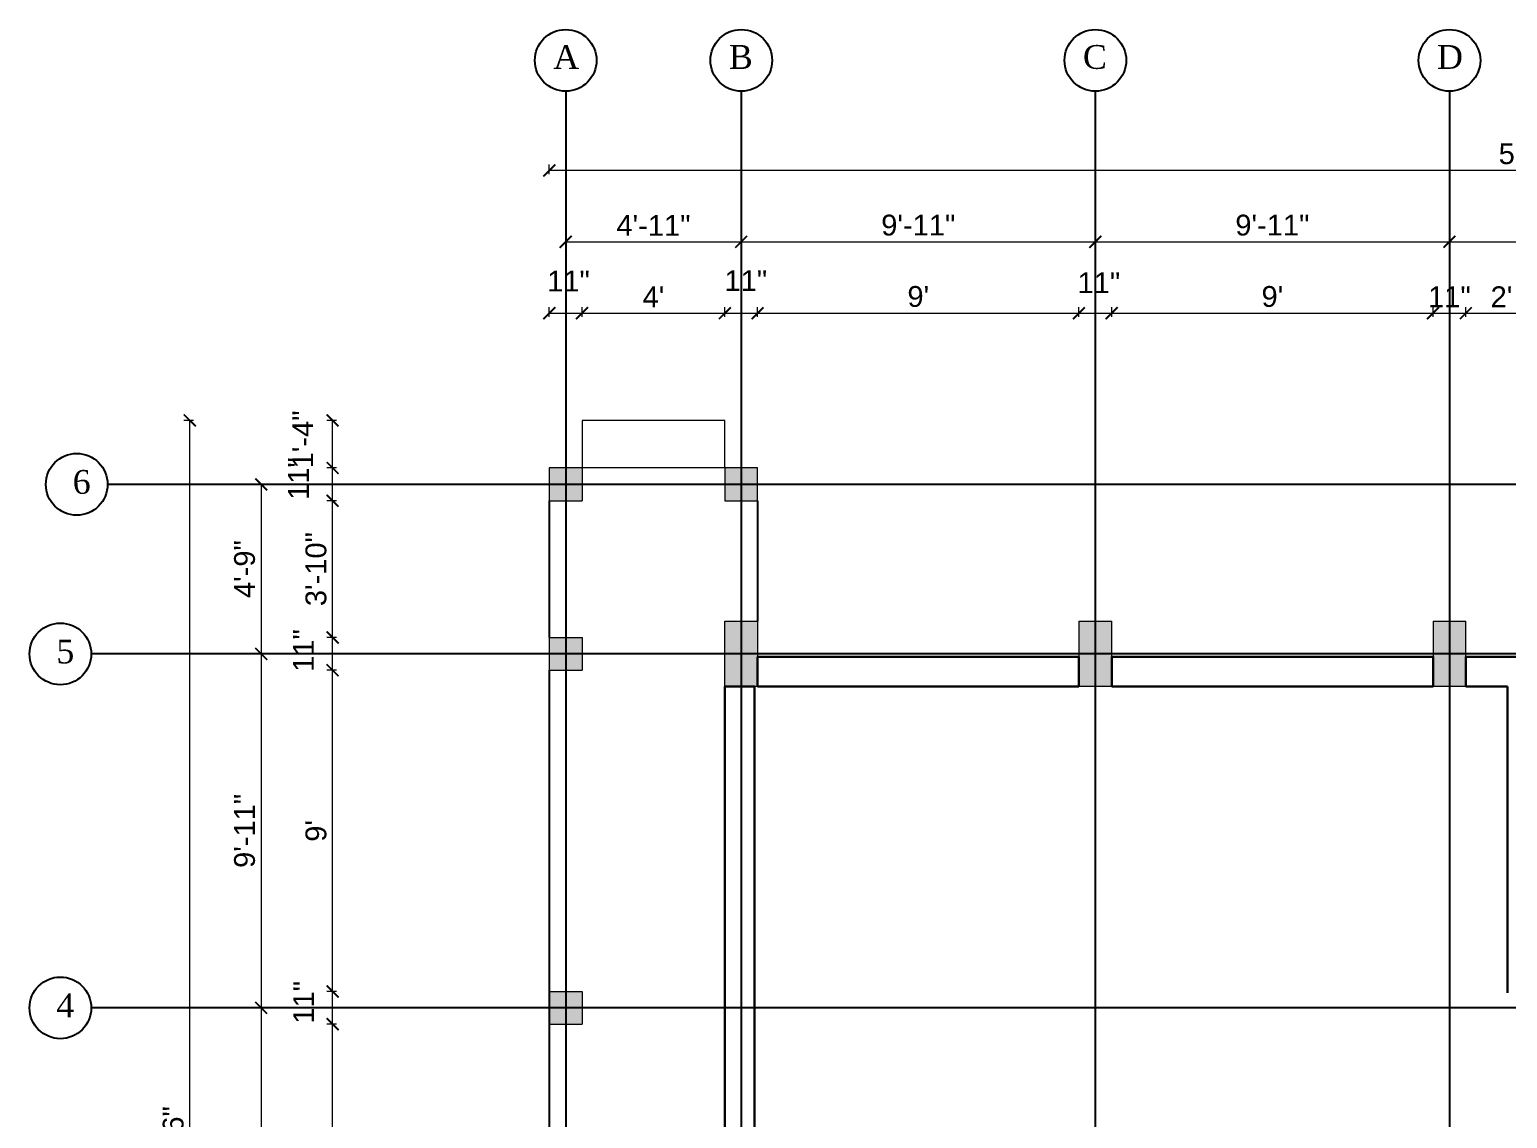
# Model space of a CAD drawing. Header units: inches. Extents: x -6800 to 96653, y -25814 to 17379.
# Drawn here: x 26045.3 to 26542, y -703.8 to -337.7 of the extents above; entities that cross this region are included whole.
import ezdxf

# ---------------------------------------------------------------- set-up
doc = ezdxf.new("R2010")
doc.units = ezdxf.units.IN
doc.header["$MEASUREMENT"] = 0
doc.header["$PDMODE"] = 34
doc.linetypes.add('CENTER2', pattern=[28.575, 19.05, -3.175, 3.175, -3.175])
for name, color, linetype, lineweight in [('dimension', 50, 'Continuous', 20), ('dimension @ 1', 50, 'Continuous', 20), ('Stairs', 60, 'Continuous', 13), ('Wall', 90, 'Continuous', 30), ('Win ele', 211, 'Continuous', 15), ('windows', 4, 'Continuous', 13)]:
    doc.layers.add(name, color=color, linetype=linetype, lineweight=lineweight)
doc.layers.add('grid', color=251, linetype='Continuous')
doc.styles.get("Standard").update_dxf_attribs({"font": 'arial.ttf'})
doc.dimstyles.get("Standard").update_dxf_attribs({"dimtxt": 7, "dimasz": 4, "dimexe": 2, "dimexo": 2, "dimgap": 2, "dimtad": 1, "dimdec": 0, "dimzin": 0, "dimdsep": 46, "dimlunit": 4, "dimtxsty": 'Standard', "dimblk": 'ARCHTICK', "dimcen": 0.25, "dimclrd": 256, "dimclre": 256, "dimclrt": 256, "dimadec": 0, "dimazin": 0, "dimtfac": 1, "dimtdec": 0, "dimtofl": 0, "dimtmove": 0, "dimatfit": 3, "dimfxl": 1, "dimfxlon": 1, "dimtolj": 1, "dimtzin": 0, "dimlwd": -1, "dimlwe": -1, "dimarcsym": 1})

# ---------------------------------------------------------------- blocks, each defined once
blk = doc.blocks.new('_ArchTick')
at = {"color": 0, "linetype": 'ByBlock', "const_width": 0.15}
blk.add_lwpolyline([(-0.5, -0.5), (0.5, 0.5)], dxfattribs=at)
blk = doc.blocks.new('*D631')
at = {"layer": 'Defpoints', "color": 0, "transparency": 16777216}
for p in [(26284.45, -409.1), (26225.45, -496.14), (26284.45, -496.14)]:
    blk.add_point(p, dxfattribs=at)
at = {"layer": 'dimension', "transparency": 16777216}
for p, q in [((26225.45, -410.35), (26225.45, -407.1)), ((26284.45, -410.35), (26284.45, -407.1)), ((26225.45, -409.1), (26284.45, -409.1))]:
    blk.add_line(p, q, dxfattribs=at)
at = {"layer": 'dimension', "transparency": 16777216, "xscale": 4, "yscale": 4, "zscale": 4, "rotation": 180}
blk.add_blockref('_ArchTick', (26225.45, -409.1), dxfattribs=at)
at = {"layer": 'dimension', "transparency": 16777216, "xscale": 4, "yscale": 4, "zscale": 4}
blk.add_blockref('_ArchTick', (26284.45, -409.1), dxfattribs=at)
at = {"layer": 'dimension', "transparency": 16777216, "insert": (26254.95, -403.58), "char_height": 7, "attachment_point": 5}
blk.add_mtext('\\A1;4\'-11"', dxfattribs=at)
blk = doc.blocks.new('*D630')
at = {"layer": 'Defpoints', "color": 0, "transparency": 16777216}
for p in [(26403.45, -409.1), (26403.45, -409.1), (26284.45, -536.64)]:
    blk.add_point(p, dxfattribs=at)
at = {"layer": 'dimension', "transparency": 16777216}
for p, q in [((26284.45, -410.35), (26284.45, -407.1)), ((26403.45, -409.1), (26403.45, -407.1)), ((26284.45, -409.1), (26403.45, -409.1))]:
    blk.add_line(p, q, dxfattribs=at)
at = {"layer": 'dimension', "transparency": 16777216, "xscale": 4, "yscale": 4, "zscale": 4, "rotation": 180}
blk.add_blockref('_ArchTick', (26284.45, -409.1), dxfattribs=at)
at = {"layer": 'dimension', "transparency": 16777216, "xscale": 4, "yscale": 4, "zscale": 4}
blk.add_blockref('_ArchTick', (26403.45, -409.1), dxfattribs=at)
at = {"layer": 'dimension', "transparency": 16777216, "insert": (26343.95, -403.52), "char_height": 7, "attachment_point": 5}
blk.add_mtext('\\A1;9\'-11"', dxfattribs=at)
blk = doc.blocks.new('*D629')
at = {"layer": 'Defpoints', "color": 0, "transparency": 16777216}
for p in [(26403.45, -409.1), (26522.45, -409.1), (26522.45, -409.1)]:
    blk.add_point(p, dxfattribs=at)
at = {"layer": 'dimension', "transparency": 16777216}
for p, q in [((26403.45, -409.1), (26403.45, -407.1)), ((26522.45, -409.1), (26522.45, -407.1)), ((26403.45, -409.1), (26522.45, -409.1))]:
    blk.add_line(p, q, dxfattribs=at)
at = {"layer": 'dimension', "transparency": 16777216, "xscale": 4, "yscale": 4, "zscale": 4, "rotation": 180}
blk.add_blockref('_ArchTick', (26403.45, -409.1), dxfattribs=at)
at = {"layer": 'dimension', "transparency": 16777216, "xscale": 4, "yscale": 4, "zscale": 4}
blk.add_blockref('_ArchTick', (26522.45, -409.1), dxfattribs=at)
at = {"layer": 'dimension', "transparency": 16777216, "insert": (26462.95, -403.52), "char_height": 7, "attachment_point": 5}
blk.add_mtext('\\A1;9\'-11"', dxfattribs=at)
blk = doc.blocks.new('*D628')
at = {"layer": 'Defpoints', "color": 0, "transparency": 16777216}
for p in [(26522.45, -409.1), (26641.45, -409.1), (26641.45, -409.1)]:
    blk.add_point(p, dxfattribs=at)
at = {"layer": 'dimension', "transparency": 16777216}
for p, q in [((26522.45, -409.1), (26522.45, -407.1)), ((26641.45, -409.1), (26641.45, -407.1)), ((26522.45, -409.1), (26641.45, -409.1))]:
    blk.add_line(p, q, dxfattribs=at)
at = {"layer": 'dimension', "transparency": 16777216, "xscale": 4, "yscale": 4, "zscale": 4, "rotation": 180}
blk.add_blockref('_ArchTick', (26522.45, -409.1), dxfattribs=at)
at = {"layer": 'dimension', "transparency": 16777216, "xscale": 4, "yscale": 4, "zscale": 4}
blk.add_blockref('_ArchTick', (26641.45, -409.1), dxfattribs=at)
at = {"layer": 'dimension', "transparency": 16777216, "insert": (26581.95, -403.52), "char_height": 7, "attachment_point": 5}
blk.add_mtext('\\A1;9\'-11"', dxfattribs=at)
blk = doc.blocks.new('*D625')
at = {"layer": 'Defpoints', "color": 0, "transparency": 16777216}
for p in [(26219.95, -385.1), (26219.95, -573.19), (26882.95, -573.19)]:
    blk.add_point(p, dxfattribs=at)
at = {"layer": 'dimension', "transparency": 16777216}
for p, q in [((26219.95, -386.35), (26219.95, -383.1)), ((26882.95, -385.1), (26219.95, -385.1)), ((26882.95, -386.35), (26882.95, -383.1))]:
    blk.add_line(p, q, dxfattribs=at)
at = {"layer": 'dimension', "transparency": 16777216, "xscale": 4, "yscale": 4, "zscale": 4, "rotation": 180}
blk.add_blockref('_ArchTick', (26219.95, -385.1), dxfattribs=at)
at = {"layer": 'dimension', "transparency": 16777216, "xscale": 4, "yscale": 4, "zscale": 4}
blk.add_blockref('_ArchTick', (26882.95, -385.1), dxfattribs=at)
at = {"layer": 'dimension', "transparency": 16777216, "insert": (26551.45, -379.52), "char_height": 7, "attachment_point": 5}
blk.add_mtext('\\A1;55\'-3"', dxfattribs=at)
blk = doc.blocks.new('*D624')
at = {"layer": 'Defpoints', "color": 0, "transparency": 16777216}
for p in [(26230.95, -433.1), (26230.95, -496.14), (26219.95, -510.69)]:
    blk.add_point(p, dxfattribs=at)
at = {"layer": 'dimension', "transparency": 16777216}
for p, q in [((26219.95, -434.35), (26219.95, -431.1)), ((26230.95, -434.35), (26230.95, -431.1)), ((26219.95, -433.1), (26230.95, -433.1))]:
    blk.add_line(p, q, dxfattribs=at)
at = {"layer": 'dimension', "transparency": 16777216, "xscale": 4, "yscale": 4, "zscale": 4, "rotation": 180}
blk.add_blockref('_ArchTick', (26219.95, -433.1), dxfattribs=at)
at = {"layer": 'dimension', "transparency": 16777216, "xscale": 4, "yscale": 4, "zscale": 4}
blk.add_blockref('_ArchTick', (26230.95, -433.1), dxfattribs=at)
at = {"layer": 'dimension', "transparency": 16777216, "insert": (26226.39, -422.29), "char_height": 7, "attachment_point": 5}
blk.add_mtext('\\A1;11"', dxfattribs=at)
blk = doc.blocks.new('*D623')
at = {"layer": 'Defpoints', "color": 0, "transparency": 16777216}
for p in [(26278.95, -433.1), (26230.95, -496.14), (26278.95, -494.69)]:
    blk.add_point(p, dxfattribs=at)
at = {"layer": 'dimension', "transparency": 16777216}
for p, q in [((26230.95, -434.35), (26230.95, -431.1)), ((26278.95, -434.35), (26278.95, -431.1)), ((26230.95, -433.1), (26278.95, -433.1))]:
    blk.add_line(p, q, dxfattribs=at)
at = {"layer": 'dimension', "transparency": 16777216, "xscale": 4, "yscale": 4, "zscale": 4, "rotation": 180}
blk.add_blockref('_ArchTick', (26230.95, -433.1), dxfattribs=at)
at = {"layer": 'dimension', "transparency": 16777216, "xscale": 4, "yscale": 4, "zscale": 4}
blk.add_blockref('_ArchTick', (26278.95, -433.1), dxfattribs=at)
at = {"layer": 'dimension', "transparency": 16777216, "insert": (26254.95, -427.6), "char_height": 7, "attachment_point": 5}
blk.add_mtext("\\A1;4'", dxfattribs=at)
blk = doc.blocks.new('*D622')
at = {"layer": 'Defpoints', "color": 0, "transparency": 16777216}
for p in [(26289.95, -433.1), (26278.95, -494.69), (26289.95, -510.69)]:
    blk.add_point(p, dxfattribs=at)
at = {"layer": 'dimension', "transparency": 16777216}
for p, q in [((26278.95, -434.35), (26278.95, -431.1)), ((26289.95, -434.35), (26289.95, -431.1)), ((26278.95, -433.1), (26289.95, -433.1))]:
    blk.add_line(p, q, dxfattribs=at)
at = {"layer": 'dimension', "transparency": 16777216, "xscale": 4, "yscale": 4, "zscale": 4, "rotation": 180}
blk.add_blockref('_ArchTick', (26278.95, -433.1), dxfattribs=at)
at = {"layer": 'dimension', "transparency": 16777216, "xscale": 4, "yscale": 4, "zscale": 4}
blk.add_blockref('_ArchTick', (26289.95, -433.1), dxfattribs=at)
at = {"layer": 'dimension', "transparency": 16777216, "insert": (26286, -422.15), "char_height": 7, "attachment_point": 5}
blk.add_mtext('\\A1;11"', dxfattribs=at)
blk = doc.blocks.new('*D621')
at = {"layer": 'Defpoints', "color": 0, "transparency": 16777216}
for p in [(26397.95, -433.1), (26289.95, -558.64), (26397.95, -558.64)]:
    blk.add_point(p, dxfattribs=at)
at = {"layer": 'dimension', "transparency": 16777216}
for p, q in [((26289.95, -434.35), (26289.95, -431.1)), ((26397.95, -434.35), (26397.95, -431.1)), ((26289.95, -433.1), (26397.95, -433.1))]:
    blk.add_line(p, q, dxfattribs=at)
at = {"layer": 'dimension', "transparency": 16777216, "xscale": 4, "yscale": 4, "zscale": 4, "rotation": 180}
blk.add_blockref('_ArchTick', (26289.95, -433.1), dxfattribs=at)
at = {"layer": 'dimension', "transparency": 16777216, "xscale": 4, "yscale": 4, "zscale": 4}
blk.add_blockref('_ArchTick', (26397.95, -433.1), dxfattribs=at)
at = {"layer": 'dimension', "transparency": 16777216, "insert": (26343.95, -427.52), "char_height": 7, "attachment_point": 5}
blk.add_mtext("\\A1;9'", dxfattribs=at)
blk = doc.blocks.new('*D620')
at = {"layer": 'Defpoints', "color": 0, "transparency": 16777216}
for p in [(26408.95, -433.1), (26397.95, -558.64), (26408.95, -558.64)]:
    blk.add_point(p, dxfattribs=at)
at = {"layer": 'dimension', "transparency": 16777216}
for p, q in [((26397.95, -434.35), (26397.95, -431.1)), ((26408.95, -434.35), (26408.95, -431.1)), ((26397.95, -433.1), (26408.95, -433.1))]:
    blk.add_line(p, q, dxfattribs=at)
at = {"layer": 'dimension', "transparency": 16777216, "xscale": 4, "yscale": 4, "zscale": 4, "rotation": 180}
blk.add_blockref('_ArchTick', (26397.95, -433.1), dxfattribs=at)
at = {"layer": 'dimension', "transparency": 16777216, "xscale": 4, "yscale": 4, "zscale": 4}
blk.add_blockref('_ArchTick', (26408.95, -433.1), dxfattribs=at)
at = {"layer": 'dimension', "transparency": 16777216, "insert": (26404.65, -422.86), "char_height": 7, "attachment_point": 5}
blk.add_mtext('\\A1;11"', dxfattribs=at)
blk = doc.blocks.new('*D619')
at = {"layer": 'Defpoints', "color": 0, "transparency": 16777216}
for p in [(26516.95, -433.1), (26408.95, -558.64), (26516.95, -558.64)]:
    blk.add_point(p, dxfattribs=at)
at = {"layer": 'dimension', "transparency": 16777216}
for p, q in [((26408.95, -434.35), (26408.95, -431.1)), ((26516.95, -434.35), (26516.95, -431.1)), ((26408.95, -433.1), (26516.95, -433.1))]:
    blk.add_line(p, q, dxfattribs=at)
at = {"layer": 'dimension', "transparency": 16777216, "xscale": 4, "yscale": 4, "zscale": 4, "rotation": 180}
blk.add_blockref('_ArchTick', (26408.95, -433.1), dxfattribs=at)
at = {"layer": 'dimension', "transparency": 16777216, "xscale": 4, "yscale": 4, "zscale": 4}
blk.add_blockref('_ArchTick', (26516.95, -433.1), dxfattribs=at)
at = {"layer": 'dimension', "transparency": 16777216, "insert": (26462.95, -427.52), "char_height": 7, "attachment_point": 5}
blk.add_mtext("\\A1;9'", dxfattribs=at)
blk = doc.blocks.new('*D618')
at = {"layer": 'Defpoints', "color": 0, "transparency": 16777216}
for p in [(26527.95, -433.1), (26516.95, -558.64), (26527.95, -558.64)]:
    blk.add_point(p, dxfattribs=at)
at = {"layer": 'dimension', "transparency": 16777216}
for p, q in [((26516.95, -434.35), (26516.95, -431.1)), ((26527.95, -434.35), (26527.95, -431.1)), ((26516.95, -433.1), (26527.95, -433.1))]:
    blk.add_line(p, q, dxfattribs=at)
at = {"layer": 'dimension', "transparency": 16777216, "xscale": 4, "yscale": 4, "zscale": 4, "rotation": 180}
blk.add_blockref('_ArchTick', (26516.95, -433.1), dxfattribs=at)
at = {"layer": 'dimension', "transparency": 16777216, "xscale": 4, "yscale": 4, "zscale": 4}
blk.add_blockref('_ArchTick', (26527.95, -433.1), dxfattribs=at)
at = {"layer": 'dimension', "transparency": 16777216, "insert": (26522.45, -427.58), "char_height": 7, "attachment_point": 5}
blk.add_mtext('\\A1;11"', dxfattribs=at)
blk = doc.blocks.new('*D617')
at = {"layer": 'Defpoints', "color": 0, "transparency": 16777216}
for p in [(26551.95, -433.1), (26551.95, -548.64), (26527.95, -558.64)]:
    blk.add_point(p, dxfattribs=at)
at = {"layer": 'dimension', "transparency": 16777216}
for p, q in [((26527.95, -434.35), (26527.95, -431.1)), ((26551.95, -434.35), (26551.95, -431.1)), ((26527.95, -433.1), (26551.95, -433.1))]:
    blk.add_line(p, q, dxfattribs=at)
at = {"layer": 'dimension', "transparency": 16777216, "xscale": 4, "yscale": 4, "zscale": 4, "rotation": 180}
blk.add_blockref('_ArchTick', (26527.95, -433.1), dxfattribs=at)
at = {"layer": 'dimension', "transparency": 16777216, "xscale": 4, "yscale": 4, "zscale": 4}
blk.add_blockref('_ArchTick', (26551.95, -433.1), dxfattribs=at)
at = {"layer": 'dimension', "transparency": 16777216, "insert": (26539.95, -427.58), "char_height": 7, "attachment_point": 5}
blk.add_mtext("\\A1;2'", dxfattribs=at)
blk = doc.blocks.new('*D604')
at = {"layer": 'Defpoints', "color": 0, "transparency": 16777216}
for p in [(26257.31, -469.14), (26984.25, -469.14), (26257.31, -955.14)]:
    blk.add_point(p, dxfattribs=at)
at = {"layer": 'dimension', "transparency": 16777216}
for p, q in [((26983, -469.14), (26986.25, -469.14)), ((26984.25, -955.14), (26984.25, -469.14)), ((26983, -955.14), (26986.25, -955.14))]:
    blk.add_line(p, q, dxfattribs=at)
at = {"layer": 'dimension', "transparency": 16777216, "xscale": 4, "yscale": 4, "zscale": 4}
for p, rotation in [((26984.25, -469.14), 90), ((26984.25, -955.14), 270)]:
    blk.add_blockref('_ArchTick', p, dxfattribs=dict(at, rotation=rotation))
at = {"layer": 'dimension', "transparency": 16777216, "insert": (26978.67, -712.14), "char_height": 7, "attachment_point": 5, "rotation": 90}
blk.add_mtext('\\A1;40\'-6"', dxfattribs=at)
blk = doc.blocks.new('*D603')
at = {"layer": 'Defpoints', "color": 0, "transparency": 16777216}
for p in [(26099.13, -469.14), (26230.95, -469.14), (26219.95, -955.14)]:
    blk.add_point(p, dxfattribs=at)
at = {"layer": 'dimension', "transparency": 16777216}
for p, q in [((26100.38, -469.14), (26097.13, -469.14)), ((26099.13, -955.14), (26099.13, -469.14)), ((26100.38, -955.14), (26097.13, -955.14))]:
    blk.add_line(p, q, dxfattribs=at)
at = {"layer": 'dimension', "transparency": 16777216, "xscale": 4, "yscale": 4, "zscale": 4}
for p, rotation in [((26099.13, -469.14), 90), ((26099.13, -955.14), 270)]:
    blk.add_blockref('_ArchTick', p, dxfattribs=dict(at, rotation=rotation))
at = {"layer": 'dimension', "transparency": 16777216, "insert": (26093.56, -712.14), "char_height": 7, "attachment_point": 5, "rotation": 90}
blk.add_mtext('\\A1;40\'-6"', dxfattribs=at)
blk = doc.blocks.new('*D602')
at = {"layer": 'Defpoints', "color": 0, "transparency": 16777216}
for p in [(26123.13, -490.64), (26123.13, -547.64), (26123.13, -547.64)]:
    blk.add_point(p, dxfattribs=at)
at = {"layer": 'dimension', "transparency": 16777216}
for p, q in [((26123.13, -490.64), (26125.13, -490.64)), ((26123.13, -490.64), (26123.13, -547.64)), ((26123.13, -547.64), (26125.13, -547.64))]:
    blk.add_line(p, q, dxfattribs=at)
at = {"layer": 'dimension', "transparency": 16777216, "xscale": 4, "yscale": 4, "zscale": 4}
for p, rotation in [((26123.13, -490.64), 90), ((26123.13, -547.64), 270)]:
    blk.add_blockref('_ArchTick', p, dxfattribs=dict(at, rotation=rotation))
at = {"layer": 'dimension', "transparency": 16777216, "insert": (26117.56, -519.14), "char_height": 7, "attachment_point": 5, "rotation": 90}
blk.add_mtext('\\A1;4\'-9"', dxfattribs=at)
blk = doc.blocks.new('*D601')
at = {"layer": 'Defpoints', "color": 0, "transparency": 16777216}
for p in [(26123.13, -547.64), (26123.13, -666.64), (26123.13, -666.64)]:
    blk.add_point(p, dxfattribs=at)
at = {"layer": 'dimension', "transparency": 16777216}
for p, q in [((26123.13, -547.64), (26125.13, -547.64)), ((26123.13, -547.64), (26123.13, -666.64)), ((26123.13, -666.64), (26125.13, -666.64))]:
    blk.add_line(p, q, dxfattribs=at)
at = {"layer": 'dimension', "transparency": 16777216, "xscale": 4, "yscale": 4, "zscale": 4}
for p, rotation in [((26123.13, -547.64), 90), ((26123.13, -666.64), 270)]:
    blk.add_blockref('_ArchTick', p, dxfattribs=dict(at, rotation=rotation))
at = {"layer": 'dimension', "transparency": 16777216, "insert": (26117.56, -607.14), "char_height": 7, "attachment_point": 5, "rotation": 90}
blk.add_mtext('\\A1;9\'-11"', dxfattribs=at)
blk = doc.blocks.new('*D600')
at = {"layer": 'Defpoints', "color": 0, "transparency": 16777216}
for p in [(26123.13, -666.64), (26123.13, -785.64), (26123.13, -785.64)]:
    blk.add_point(p, dxfattribs=at)
at = {"layer": 'dimension', "transparency": 16777216}
for p, q in [((26123.13, -666.64), (26125.13, -666.64)), ((26123.13, -666.64), (26123.13, -785.64)), ((26123.13, -785.64), (26125.13, -785.64))]:
    blk.add_line(p, q, dxfattribs=at)
at = {"layer": 'dimension', "transparency": 16777216, "xscale": 4, "yscale": 4, "zscale": 4}
for p, rotation in [((26123.13, -666.64), 90), ((26123.13, -785.64), 270)]:
    blk.add_blockref('_ArchTick', p, dxfattribs=dict(at, rotation=rotation))
at = {"layer": 'dimension', "transparency": 16777216, "insert": (26117.56, -726.14), "char_height": 7, "attachment_point": 5, "rotation": 90}
blk.add_mtext('\\A1;9\'-11"', dxfattribs=at)
blk = doc.blocks.new('*D597')
at = {"layer": 'Defpoints', "color": 0, "transparency": 16777216}
for p in [(26257.31, -469.14), (26257.31, -485.14), (26936.25, -485.14)]:
    blk.add_point(p, dxfattribs=at)
at = {"layer": 'dimension', "transparency": 16777216}
for p, q in [((26935, -469.14), (26938.25, -469.14)), ((26936.25, -469.14), (26936.25, -485.14)), ((26935, -485.14), (26938.25, -485.14))]:
    blk.add_line(p, q, dxfattribs=at)
at = {"layer": 'dimension', "transparency": 16777216, "xscale": 4, "yscale": 4, "zscale": 4}
for p, rotation in [((26936.25, -469.14), 90), ((26936.25, -485.14), 270)]:
    blk.add_blockref('_ArchTick', p, dxfattribs=dict(at, rotation=rotation))
at = {"layer": 'dimension', "transparency": 16777216, "insert": (26926.53, -474.52), "char_height": 7, "attachment_point": 5, "rotation": 90}
blk.add_mtext('\\A1;1\'-4"', dxfattribs=at)
blk = doc.blocks.new('*D596')
at = {"layer": 'Defpoints', "color": 0, "transparency": 16777216}
for p in [(26278.95, -485.14), (26278.95, -496.14), (26936.25, -496.14)]:
    blk.add_point(p, dxfattribs=at)
at = {"layer": 'dimension', "transparency": 16777216}
for p, q in [((26935, -485.14), (26938.25, -485.14)), ((26936.25, -485.14), (26936.25, -496.14)), ((26935, -496.14), (26938.25, -496.14))]:
    blk.add_line(p, q, dxfattribs=at)
at = {"layer": 'dimension', "transparency": 16777216, "xscale": 4, "yscale": 4, "zscale": 4}
for p, rotation in [((26936.25, -485.14), 90), ((26936.25, -496.14), 270)]:
    blk.add_blockref('_ArchTick', p, dxfattribs=dict(at, rotation=rotation))
at = {"layer": 'dimension', "transparency": 16777216, "insert": (26926.67, -489.59), "char_height": 7, "attachment_point": 5, "rotation": 90}
blk.add_mtext('\\A1;11"', dxfattribs=at)
blk = doc.blocks.new('*D595')
at = {"layer": 'Defpoints', "color": 0, "transparency": 16777216}
for p in [(26278.95, -496.14), (26278.95, -536.64), (26936.25, -536.64)]:
    blk.add_point(p, dxfattribs=at)
at = {"layer": 'dimension', "transparency": 16777216}
for p, q in [((26935, -496.14), (26938.25, -496.14)), ((26936.25, -496.14), (26936.25, -536.64)), ((26935, -536.64), (26938.25, -536.64))]:
    blk.add_line(p, q, dxfattribs=at)
at = {"layer": 'dimension', "transparency": 16777216, "xscale": 4, "yscale": 4, "zscale": 4}
for p, rotation in [((26936.25, -496.14), 90), ((26936.25, -536.64), 270)]:
    blk.add_blockref('_ArchTick', p, dxfattribs=dict(at, rotation=rotation))
at = {"layer": 'dimension', "transparency": 16777216, "insert": (26930.67, -516.39), "char_height": 7, "attachment_point": 5, "rotation": 90}
blk.add_mtext('\\A1;3\'-5"', dxfattribs=at)
blk = doc.blocks.new('*D594')
at = {"layer": 'Defpoints', "color": 0, "transparency": 16777216}
for p in [(26278.95, -536.64), (26861.31, -548.64), (26936.25, -548.64)]:
    blk.add_point(p, dxfattribs=at)
at = {"layer": 'dimension', "transparency": 16777216}
for p, q in [((26935, -536.64), (26938.25, -536.64)), ((26936.25, -536.64), (26936.25, -548.64)), ((26935, -548.64), (26938.25, -548.64))]:
    blk.add_line(p, q, dxfattribs=at)
at = {"layer": 'dimension', "transparency": 16777216, "xscale": 4, "yscale": 4, "zscale": 4}
for p, rotation in [((26936.25, -536.64), 90), ((26936.25, -548.64), 270)]:
    blk.add_blockref('_ArchTick', p, dxfattribs=dict(at, rotation=rotation))
at = {"layer": 'dimension', "transparency": 16777216, "insert": (26926.69, -540.34), "char_height": 7, "attachment_point": 5, "rotation": 90}
blk.add_mtext("\\A1;1'", dxfattribs=at)
blk = doc.blocks.new('*D578')
at = {"layer": 'Defpoints', "color": 0, "transparency": 16777216}
for p in [(26147.13, -672.14), (26219.95, -672.14), (26606.95, -774.64)]:
    blk.add_point(p, dxfattribs=at)
at = {"layer": 'dimension', "transparency": 16777216}
for p, q in [((26148.38, -672.14), (26145.13, -672.14)), ((26147.13, -774.64), (26147.13, -672.14)), ((26148.38, -774.64), (26145.13, -774.64))]:
    blk.add_line(p, q, dxfattribs=at)
at = {"layer": 'dimension', "transparency": 16777216, "xscale": 4, "yscale": 4, "zscale": 4}
for p, rotation in [((26147.13, -672.14), 90), ((26147.13, -774.64), 270)]:
    blk.add_blockref('_ArchTick', p, dxfattribs=dict(at, rotation=rotation))
at = {"layer": 'dimension', "transparency": 16777216, "insert": (26141.56, -723.39), "char_height": 7, "attachment_point": 5, "rotation": 90}
blk.add_mtext('\\A1;8\'-7"', dxfattribs=at)
blk = doc.blocks.new('*D577')
at = {"layer": 'Defpoints', "color": 0, "transparency": 16777216}
for p in [(26147.13, -661.14), (26219.95, -661.14), (26219.95, -672.14)]:
    blk.add_point(p, dxfattribs=at)
at = {"layer": 'dimension', "transparency": 16777216}
for p, q in [((26148.38, -661.14), (26145.13, -661.14)), ((26147.13, -672.14), (26147.13, -661.14)), ((26148.38, -672.14), (26145.13, -672.14))]:
    blk.add_line(p, q, dxfattribs=at)
at = {"layer": 'dimension', "transparency": 16777216, "xscale": 4, "yscale": 4, "zscale": 4}
for p, rotation in [((26147.13, -661.14), 90), ((26147.13, -672.14), 270)]:
    blk.add_blockref('_ArchTick', p, dxfattribs=dict(at, rotation=rotation))
at = {"layer": 'dimension', "transparency": 16777216, "insert": (26137.37, -664.77), "char_height": 7, "attachment_point": 5, "rotation": 90}
blk.add_mtext('\\A1;11"', dxfattribs=at)
blk = doc.blocks.new('*D576')
at = {"layer": 'Defpoints', "color": 0, "transparency": 16777216}
for p in [(26147.13, -553.14), (26219.95, -553.14), (26219.95, -661.14)]:
    blk.add_point(p, dxfattribs=at)
at = {"layer": 'dimension', "transparency": 16777216}
for p, q in [((26148.38, -553.14), (26145.13, -553.14)), ((26147.13, -661.14), (26147.13, -553.14)), ((26148.38, -661.14), (26145.13, -661.14))]:
    blk.add_line(p, q, dxfattribs=at)
at = {"layer": 'dimension', "transparency": 16777216, "xscale": 4, "yscale": 4, "zscale": 4}
for p, rotation in [((26147.13, -553.14), 90), ((26147.13, -661.14), 270)]:
    blk.add_blockref('_ArchTick', p, dxfattribs=dict(at, rotation=rotation))
at = {"layer": 'dimension', "transparency": 16777216, "insert": (26141.56, -607.14), "char_height": 7, "attachment_point": 5, "rotation": 90}
blk.add_mtext("\\A1;9'", dxfattribs=at)
blk = doc.blocks.new('*D575')
at = {"layer": 'Defpoints', "color": 0, "transparency": 16777216}
for p in [(26147.13, -542.14), (26219.95, -542.14), (26219.95, -553.14)]:
    blk.add_point(p, dxfattribs=at)
at = {"layer": 'dimension', "transparency": 16777216}
for p, q in [((26148.38, -542.14), (26145.13, -542.14)), ((26147.13, -553.14), (26147.13, -542.14)), ((26148.38, -553.14), (26145.13, -553.14))]:
    blk.add_line(p, q, dxfattribs=at)
at = {"layer": 'dimension', "transparency": 16777216, "xscale": 4, "yscale": 4, "zscale": 4}
for p, rotation in [((26147.13, -542.14), 90), ((26147.13, -553.14), 270)]:
    blk.add_blockref('_ArchTick', p, dxfattribs=dict(at, rotation=rotation))
at = {"layer": 'dimension', "transparency": 16777216, "insert": (26137.29, -546.5), "char_height": 7, "attachment_point": 5, "rotation": 90}
blk.add_mtext('\\A1;11"', dxfattribs=at)
blk = doc.blocks.new('*D574')
at = {"layer": 'Defpoints', "color": 0, "transparency": 16777216}
for p in [(26147.13, -496.14), (26219.95, -496.14), (26219.95, -542.14)]:
    blk.add_point(p, dxfattribs=at)
at = {"layer": 'dimension', "transparency": 16777216}
for p, q in [((26148.38, -496.14), (26145.13, -496.14)), ((26147.13, -542.14), (26147.13, -496.14)), ((26148.38, -542.14), (26145.13, -542.14))]:
    blk.add_line(p, q, dxfattribs=at)
at = {"layer": 'dimension', "transparency": 16777216, "xscale": 4, "yscale": 4, "zscale": 4}
for p, rotation in [((26147.13, -496.14), 90), ((26147.13, -542.14), 270)]:
    blk.add_blockref('_ArchTick', p, dxfattribs=dict(at, rotation=rotation))
at = {"layer": 'dimension', "transparency": 16777216, "insert": (26141.56, -519.14), "char_height": 7, "attachment_point": 5, "rotation": 90}
blk.add_mtext('\\A1;3\'-10"', dxfattribs=at)
blk = doc.blocks.new('*D573')
at = {"layer": 'Defpoints', "color": 0, "transparency": 16777216}
for p in [(26147.13, -485.14), (26219.95, -485.14), (26219.95, -496.14)]:
    blk.add_point(p, dxfattribs=at)
at = {"layer": 'dimension', "transparency": 16777216}
for p, q in [((26148.38, -485.14), (26145.13, -485.14)), ((26147.13, -496.14), (26147.13, -485.14)), ((26148.38, -496.14), (26145.13, -496.14))]:
    blk.add_line(p, q, dxfattribs=at)
at = {"layer": 'dimension', "transparency": 16777216, "xscale": 4, "yscale": 4, "zscale": 4}
for p, rotation in [((26147.13, -485.14), 90), ((26147.13, -496.14), 270)]:
    blk.add_blockref('_ArchTick', p, dxfattribs=dict(at, rotation=rotation))
at = {"layer": 'dimension', "transparency": 16777216, "insert": (26135.67, -488.69), "char_height": 7, "attachment_point": 5, "rotation": 90}
blk.add_mtext('\\A1;11"', dxfattribs=at)
blk = doc.blocks.new('*D572')
at = {"layer": 'Defpoints', "color": 0, "transparency": 16777216}
for p in [(26147.13, -469.14), (26230.95, -469.14), (26219.95, -485.14)]:
    blk.add_point(p, dxfattribs=at)
at = {"layer": 'dimension', "transparency": 16777216}
for p, q in [((26148.38, -469.14), (26145.13, -469.14)), ((26147.13, -485.14), (26147.13, -469.14)), ((26148.38, -485.14), (26145.13, -485.14))]:
    blk.add_line(p, q, dxfattribs=at)
at = {"layer": 'dimension', "transparency": 16777216, "xscale": 4, "yscale": 4, "zscale": 4}
for p, rotation in [((26147.13, -469.14), 90), ((26147.13, -485.14), 270)]:
    blk.add_blockref('_ArchTick', p, dxfattribs=dict(at, rotation=rotation))
at = {"layer": 'dimension', "transparency": 16777216, "insert": (26137.08, -475.53), "char_height": 7, "attachment_point": 5, "rotation": 90}
blk.add_mtext('\\A1;1\'-4"', dxfattribs=at)

msp = doc.modelspace()

# ---------------------------------------------------------------- hatches: boundary and pattern name
at = {"layer": 'windows', "true_color": 0x9898cc, "transparency": 33554687}
h = msp.add_hatch(color=253, dxfattribs=at)
h.dxf.hatch_style = 1
h.paths.add_polyline_path([(26230.95, -485.14), (26219.95, -485.14), (26219.95, -496.14), (26230.95, -496.14)])
h.paths.add_polyline_path([(26289.95, -485.14), (26278.95, -485.14), (26278.95, -496.14), (26289.95, -496.14)])
h.paths.add_polyline_path([(26289.95, -536.64), (26278.95, -536.64), (26278.95, -558.64), (26289.95, -558.64)])
h.paths.add_polyline_path([(26230.95, -542.14), (26219.95, -542.14), (26219.95, -553.14), (26230.95, -553.14)])
h.paths.add_polyline_path([(26230.95, -661.14), (26219.95, -661.14), (26219.95, -672.14), (26230.95, -672.14)])
h.paths.add_polyline_path([(26230.95, -780.14), (26219.95, -780.14), (26219.95, -791.14), (26230.95, -791.14)])
h.paths.add_polyline_path([(26230.95, -899.14), (26219.95, -899.14), (26219.95, -910.14), (26230.95, -910.14)])
h.paths.add_polyline_path([(26289.95, -894.64), (26278.95, -894.64), (26278.95, -916.64), (26289.95, -916.64)])
h.paths.add_polyline_path([(26230.95, -944.14), (26219.95, -944.14), (26219.95, -955.14), (26230.95, -955.14)])
h.paths.add_polyline_path([(26289.95, -944.14), (26278.95, -944.14), (26278.95, -955.14), (26289.95, -955.14)])
h.paths.add_polyline_path([(26408.95, -894.64), (26397.95, -894.64), (26397.95, -916.64), (26408.95, -916.64)])
h.paths.add_polyline_path([(26527.95, -894.64), (26516.95, -894.64), (26516.95, -916.64), (26527.95, -916.64)])
h.paths.add_polyline_path([(26646.95, -894.64), (26635.95, -894.64), (26635.95, -916.64), (26646.95, -916.64)])
h.paths.add_polyline_path([(26765.95, -894.64), (26754.95, -894.64), (26754.95, -916.64), (26765.95, -916.64)])
h.paths.add_polyline_path([(26765.95, -536.64), (26754.95, -536.64), (26754.95, -558.64), (26765.95, -558.64)])
h.paths.add_polyline_path([(26646.95, -536.64), (26635.95, -536.64), (26635.95, -558.64), (26646.95, -558.64)])
h.paths.add_polyline_path([(26527.95, -536.64), (26516.95, -536.64), (26516.95, -558.64), (26527.95, -558.64)])
h.paths.add_polyline_path([(26408.95, -536.64), (26397.95, -536.64), (26397.95, -558.64), (26408.95, -558.64)])

# ---------------------------------------------------------------- linework, layer by layer
at = {"transparency": 33554687}
for p, q in [((26219.95, -496.14), (26219.95, -542.14)), ((26289.95, -496.14), (26289.95, -536.64)), ((26219.95, -553.14), (26219.95, -899.14))]:
    msp.add_line(p, q, dxfattribs=at)
at = {"layer": 'grid', "linetype": 'CENTER2', "ltscale": 100, "transparency": 33554687}
for p, q in [((26225.45, -358.47), (26225.45, -1070.48)), ((26284.45, -358.47), (26284.45, -1070.48)), ((26403.45, -358.47), (26403.45, -1070.48)), ((26522.45, -358.47), (26522.45, -1070.48)), ((27016.37, -490.64), (26071.51, -490.64)), ((27010.87, -547.64), (26066.01, -547.64)), ((27010.87, -666.64), (26066.01, -666.64))]:
    msp.add_line(p, q, dxfattribs=at)
at = {"layer": 'grid', "ltscale": 10, "transparency": 33554687}
for centre in [(26225.47, -348.1), (26284.47, -348.1), (26403.47, -348.1), (26522.47, -348.1), (26061.14, -490.64), (26055.64, -547.64), (26055.64, -666.64)]:
    msp.add_circle(centre, 10.37, dxfattribs=at)
at = {"layer": 'Stairs'}
for p, q in [((26278.95, -469.14), (26230.95, -469.14)), ((26230.95, -469.14), (26230.95, -485.14)), ((26278.95, -485.14), (26278.95, -469.14)), ((26278.95, -485.14), (26230.95, -485.14))]:
    msp.add_line(p, q, dxfattribs=at)
at = {"layer": 'Wall'}
for p, q in [((26289.95, -548.64), (26289.95, -558.64)), ((26289.95, -548.64), (26397.95, -548.64)), ((26397.95, -548.64), (26397.95, -558.64)), ((26408.95, -548.64), (26516.95, -548.64)), ((26408.95, -548.64), (26408.95, -558.64)), ((26516.95, -548.64), (26516.95, -558.64)), ((26527.95, -548.64), (26551.95, -548.64)), ((26527.95, -558.64), (26527.95, -548.64)), ((26278.95, -558.64), (26288.95, -558.64)), ((26278.95, -894.64), (26278.95, -558.64)), ((26288.95, -894.64), (26288.95, -558.64)), ((26289.95, -558.64), (26397.95, -558.64)), ((26408.95, -558.64), (26516.95, -558.64)), ((26527.95, -558.64), (26541.95, -558.64)), ((26541.95, -558.64), (26541.95, -661.64))]:
    msp.add_line(p, q, dxfattribs=at)
at = {"layer": 'Win ele', "transparency": 33554526}
for p, q in [((26230.95, -485.14), (26219.95, -485.14)), ((26219.95, -485.14), (26219.95, -496.14)), ((26230.95, -485.14), (26230.95, -496.14)), ((26289.95, -485.14), (26278.95, -485.14)), ((26278.95, -485.14), (26278.95, -496.14)), ((26289.95, -496.14), (26289.95, -485.14)), ((26219.95, -496.14), (26230.95, -496.14)), ((26278.95, -496.14), (26289.95, -496.14)), ((26278.95, -536.64), (26289.95, -536.64)), ((26278.95, -558.64), (26278.95, -536.64)), ((26289.95, -536.64), (26289.95, -558.64)), ((26397.95, -536.64), (26408.95, -536.64)), ((26397.95, -536.64), (26397.95, -558.64)), ((26408.95, -558.64), (26408.95, -536.64)), ((26516.95, -536.64), (26527.95, -536.64)), ((26516.95, -536.64), (26516.95, -558.64)), ((26527.95, -558.64), (26527.95, -536.64)), ((26219.95, -542.14), (26230.95, -542.14)), ((26219.95, -542.14), (26219.95, -553.14)), ((26230.95, -542.14), (26230.95, -553.14)), ((26219.95, -553.14), (26230.95, -553.14)), ((26289.95, -558.64), (26278.95, -558.64)), ((26408.95, -558.64), (26397.95, -558.64)), ((26527.95, -558.64), (26516.95, -558.64)), ((26219.95, -661.14), (26230.95, -661.14)), ((26219.95, -661.14), (26219.95, -672.14)), ((26230.95, -661.14), (26230.95, -672.14)), ((26219.95, -672.14), (26230.95, -672.14))]:
    msp.add_line(p, q, dxfattribs=at)

# ---------------------------------------------------------------- texts
at = {"layer": 'grid', "ltscale": 10, "transparency": 33554687, "char_height": 8, "attachment_point": 1}
for s, insert in [('{\\fTimes New Roman|b0|i0|c0|p18;A}', (26221.27, -342.95)), ('{\\fTimes New Roman|b0|i0|c0|p18;B}', (26280.27, -342.95)), ('{\\fTimes New Roman|b0|i0|c0|p18;C}', (26399.27, -342.95)), ('{\\fTimes New Roman|b0|i0|c0|p18;D}', (26518.27, -342.95)), ('{\\fTimes New Roman|b0|i0|c0|p18;6}', (26059.77, -485.82)), ('{\\fTimes New Roman|b0|i0|c0|p18;5}', (26054.27, -542.82)), ('{\\fTimes New Roman|b0|i0|c0|p18;4}', (26054.27, -661.82))]:
    msp.add_mtext_dynamic_manual_height_columns(s, width=30.4497, gutter_width=1, heights=[0], dxfattribs=dict(at, insert=insert))

# ---------------------------------------------------------------- dimensions: what is measured, and where the dimension line sits
at = {"layer": 'dimension @ 1', "transparency": 33554651}
for base, p1, p2, picture, middle in [((26219.95, -385.1), (26882.95, -573.19), (26219.95, -573.19), '*D625', (26551.45, -379.52)), ((26284.45, -409.1), (26225.45, -496.14), (26284.45, -496.14), '*D631', (26254.95, -403.58)), ((26403.45, -409.1), (26284.45, -536.64), (26403.45, -409.1), '*D630', (26343.95, -403.52)), ((26522.45, -409.1), (26403.45, -409.1), (26522.45, -409.1), '*D629', (26462.95, -403.52)), ((26641.45, -409.1), (26522.45, -409.1), (26641.45, -409.1), '*D628', (26581.95, -403.52)), ((26278.95, -433.1), (26230.95, -496.14), (26278.95, -494.69), '*D623', (26254.95, -427.6)), ((26397.95, -433.1), (26289.95, -558.64), (26397.95, -558.64), '*D621', (26343.95, -427.52)), ((26516.95, -433.1), (26408.95, -558.64), (26516.95, -558.64), '*D619', (26462.95, -427.52)), ((26551.95, -433.1), (26527.95, -558.64), (26551.95, -548.64), '*D617', (26539.95, -427.58))]:
    dim = msp.add_linear_dim(base=base, p1=p1, p2=p2, dimstyle='Standard', override={"dimscale": 1, "dimtix": 1, "dimtofl": 0, "dimtmove": 1, "dimatfit": 0, "dimfxl": 1.25}, dxfattribs=at)
    dim.commit()
    dim.dimension.update_dxf_attribs({"geometry": picture, "text_midpoint": middle})
for base, p1, p2, picture, middle in [((26230.95, -433.1), (26219.95, -510.69), (26230.95, -496.14), '*D624', (26226.39, -427.8)), ((26289.95, -433.1), (26278.95, -494.69), (26289.95, -510.69), '*D622', (26286, -427.66)), ((26408.95, -433.1), (26397.95, -558.64), (26408.95, -558.64), '*D620', (26404.65, -428.37)), ((26527.95, -433.1), (26516.95, -558.64), (26527.95, -558.64), '*D618', (26522.45, -433.1))]:
    dim = msp.add_linear_dim(base=base, p1=p1, p2=p2, dimstyle='Standard', override={"dimscale": 1, "dimtix": 1, "dimtofl": 0, "dimtmove": 1, "dimatfit": 0, "dimfxl": 1.25}, dxfattribs=at)
    dim.commit()
    dim.dimension.update_dxf_attribs({"geometry": picture, "text_midpoint": middle, "dimtype": 128})
for base, p1, p2, picture, middle in [((26147.13, -469.14), (26219.95, -485.14), (26230.95, -469.14), '*D572', (26142.59, -475.53)), ((26936.25, -485.14), (26257.31, -469.14), (26257.31, -485.14), '*D597', (26932.05, -474.52)), ((26147.13, -485.14), (26219.95, -496.14), (26219.95, -485.14), '*D573', (26141.19, -488.69)), ((26936.25, -496.14), (26278.95, -485.14), (26278.95, -496.14), '*D596', (26932.18, -489.59)), ((26936.25, -548.64), (26278.95, -536.64), (26861.31, -548.64), '*D594', (26932.21, -540.34)), ((26147.13, -542.14), (26219.95, -553.14), (26219.95, -542.14), '*D575', (26142.81, -546.5)), ((26147.13, -661.14), (26219.95, -672.14), (26219.95, -661.14), '*D577', (26142.89, -664.77))]:
    dim = msp.add_linear_dim(base=base, p1=p1, p2=p2, angle=90, dimstyle='Standard', override={"dimscale": 1, "dimtix": 1, "dimtofl": 0, "dimtmove": 1, "dimatfit": 0, "dimfxl": 1.25}, dxfattribs=at)
    dim.commit()
    dim.dimension.update_dxf_attribs({"geometry": picture, "text_midpoint": middle, "dimtype": 128})
for base, p1, p2, picture, middle in [((26099.13, -469.14), (26219.95, -955.14), (26230.95, -469.14), '*D603', (26093.56, -712.14)), ((26984.25, -469.14), (26257.31, -955.14), (26257.31, -469.14), '*D604', (26978.67, -712.14)), ((26123.13, -547.64), (26123.13, -490.64), (26123.13, -547.64), '*D602', (26117.56, -519.14)), ((26147.13, -496.14), (26219.95, -542.14), (26219.95, -496.14), '*D574', (26141.56, -519.14)), ((26936.24850323, -536.63903335), (26278.95041567, -496.13903335), (26278.95041567, -536.63903335), '*D595', (26930.67210487, -516.38903335)), ((26123.13, -666.64), (26123.13, -547.64), (26123.13, -666.64), '*D601', (26117.56, -607.14)), ((26147.13, -553.14), (26219.95, -661.14), (26219.95, -553.14), '*D576', (26141.56, -607.14)), ((26123.13, -785.64), (26123.13, -666.64), (26123.13, -785.64), '*D600', (26117.56, -726.14)), ((26147.13486657, -672.13903335), (26606.95041567, -774.63903335), (26219.95041567, -672.13903335), '*D578', (26141.56085566, -723.38903335))]:
    dim = msp.add_linear_dim(base=base, p1=p1, p2=p2, angle=90, dimstyle='Standard', override={"dimscale": 1, "dimtix": 1, "dimtofl": 0, "dimtmove": 1, "dimatfit": 0, "dimfxl": 1.25}, dxfattribs=at)
    dim.commit()
    dim.dimension.update_dxf_attribs({"geometry": picture, "text_midpoint": middle})

doc.saveas('drawing.dxf')
